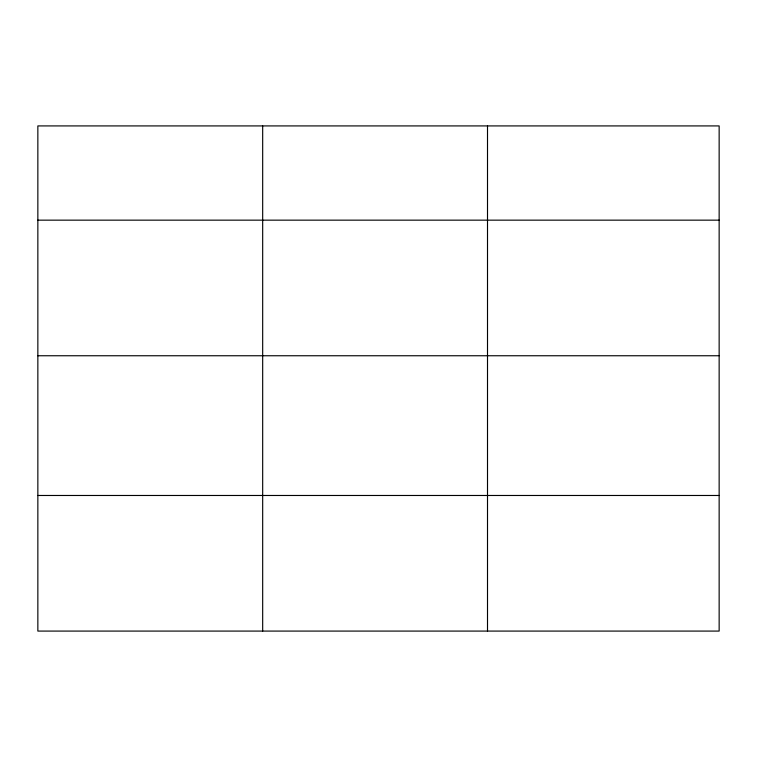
<?xml version="1.0" encoding="UTF-8"?>
<svg xmlns="http://www.w3.org/2000/svg" width="757" height="757" viewBox="0 0 757 757"><rect width="100%" height="100%" fill="white"/><g stroke="black" fill="none" stroke-linecap="round" stroke-linejoin="round"><path stroke-width="1.14" d="M719.15 355.752L719.15 125.917L37.85 125.917L37.85 631.083L719.15 631.083L719.15 355.752L37.85 355.752M37.85 220.155L719.15 220.155M37.85 495.475L719.15 495.475M487.508 125.917L487.508 631.083M262.679 125.917L262.679 631.083"/></g></svg>
